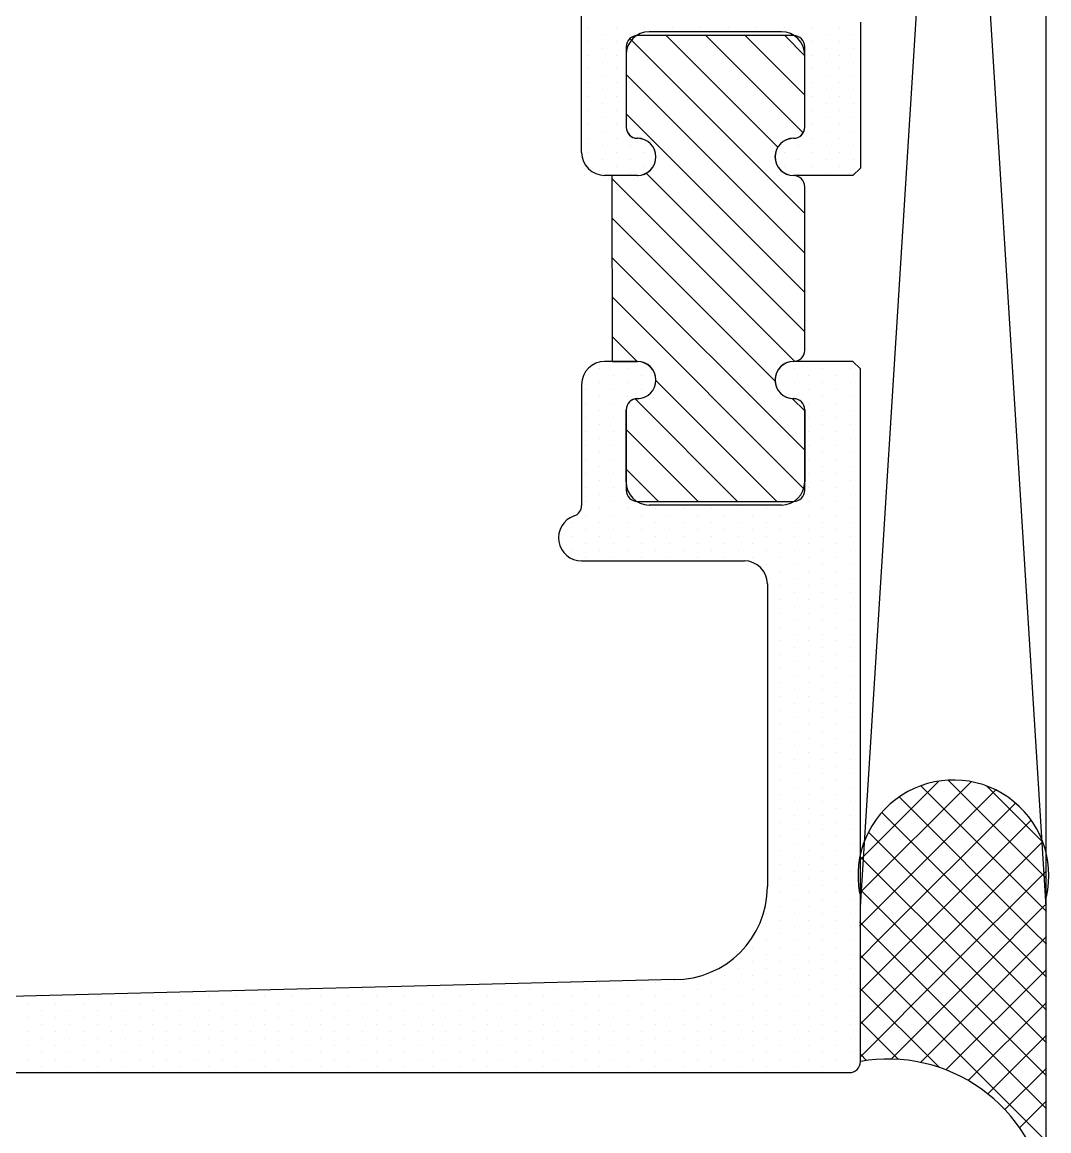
# Model space of a CAD drawing. Header units: inches. Extents: x 3.8 to 36.3, y 0.9 to 43.6.
# Drawn here: x 25.997 to 27.377, y 23.666 to 25.156 of the extents above; entities that cross this region are included whole.
import ezdxf

# ---------------------------------------------------------------- set-up
doc = ezdxf.new("R2010")
doc.units = ezdxf.units.IN
doc.header["$MEASUREMENT"] = 0
for name, color, linetype in [('R-SWTS-DET1', 1, 'Continuous'), ('R-SWTS-DET3', 5, 'Continuous'), ('R-SWTS-PAT1', 5, 'Continuous')]:
    doc.layers.add(name, color=color, linetype=linetype)

msp = doc.modelspace()

# ---------------------------------------------------------------- linework, layer by layer
at = {"layer": 'R-SWTS-DET1', "lineweight": 30}
for p, q in [((26.74864, 24.98092), (26.74864, 25.48408)), ((27.12337, 25.15592), (27.12337, 24.95992)), ((27.01754, 25.14292), (26.83954, 25.14292)), ((26.80854, 25.11192), (26.80854, 25.01492)), ((27.04854, 25.01492), (27.04854, 25.11192)), ((27.12337, 24.95992), (27.11337, 24.94992)), ((26.82354, 24.94992), (26.77964, 24.94992)), ((27.11337, 24.94992), (27.03354, 24.94992)), ((26.82354, 24.69992), (26.77964, 24.69992)), ((27.11337, 24.69992), (27.03354, 24.69992)), ((27.12337, 24.68992), (27.11337, 24.69992)), ((27.12337, 23.75908), (27.12337, 24.68992)), ((26.74864, 24.66892), (26.74864, 24.50641)), ((26.80854, 24.53792), (26.80854, 24.63492)), ((27.04854, 24.63492), (27.04854, 24.53792)), ((27.01754, 24.50692), (26.83954, 24.50692)), ((26.74864, 24.43193), (26.96738, 24.4319)), ((26.99837, 24.4009), (26.99837, 23.99408)), ((26.87337, 23.86908), (25.49838, 23.83408)), ((25.13838, 23.74408), (27.10837, 23.74408))]:
    msp.add_line(p, q, dxfattribs=at)
at = {"layer": 'R-SWTS-DET1'}
for p, q in [((27.03363, 25.13783), (26.82363, 25.13783)), ((26.80863, 25.12283), (26.80863, 25.01483)), ((27.04863, 25.01483), (27.04863, 25.12283)), ((26.78936, 24.94982), (26.78963, 24.69983)), ((26.82363, 24.94983), (26.78963, 24.94983)), ((27.04863, 24.71483), (27.04863, 24.93483)), ((26.78963, 24.69983), (26.82363, 24.69983)), ((26.80863, 24.63483), (26.80863, 24.52683)), ((27.04863, 24.52683), (27.04863, 24.63483)), ((26.82363, 24.51183), (27.03363, 24.51183))]:
    msp.add_line(p, q, dxfattribs=at)
at = {"layer": 'R-SWTS-DET1', "lineweight": 30}
for centre, radius, start, end in [((26.83954, 25.11192), 0.031, 90, 180), ((27.01754, 25.11192), 0.031, 0, 90), ((26.82354, 25.01492), 0.015, 180, 270), ((27.03354, 25.01492), 0.015, 270, 0), ((26.82354, 24.97492), 0.025, 270, 90), ((27.03354, 24.97492), 0.025, 90, 270), ((26.77964, 24.98092), 0.031, 180, 270), ((26.77964, 24.66892), 0.031, 90, 180), ((26.82354, 24.67492), 0.025, 270, 90), ((27.03354, 24.67492), 0.025, 90, 270), ((26.82354, 24.63492), 0.015, 90, 180), ((27.03354, 24.63492), 0.015, 0, 90), ((26.83954, 24.53792), 0.031, 180, 270), ((27.01754, 24.53792), 0.031, 270, 0), ((26.73364, 24.50641), 0.015, 289.03144, 0), ((26.74864, 24.46293), 0.031, 109.03144, 270), ((26.96737, 24.4009), 0.031, 360, 89.99499), ((26.87337, 23.99408), 0.125, 270, 360), ((27.10837, 23.75908), 0.015, 270, 0)]:
    msp.add_arc(centre, radius, start, end, dxfattribs=at)
at = {"layer": 'R-SWTS-DET1'}
for centre, radius, start, end in [((26.82366, 25.1228), 0.01502, 90.08612, 179.91388), ((27.03361, 25.1228), 0.01502, 0.08612, 89.91388), ((26.82366, 25.01485), 0.01502, 180.08612, 269.91388), ((27.03361, 25.01485), 0.01502, 270.08612, 359.91388), ((26.82348, 24.97483), 0.025, 270.35679, 89.64321), ((27.03369, 24.97483), 0.025, 90.1266, 269.8734), ((26.78936, 24.98056), 0.03073, 270, 270.50195), ((27.03361, 24.9348), 0.01502, 0.08612, 89.91388), ((27.03361, 24.71485), 0.01502, 270.08612, 359.91388), ((26.82348, 24.67483), 0.025, 270.35679, 89.64321), ((27.03369, 24.67483), 0.025, 90.1266, 269.8734), ((26.82366, 24.6348), 0.01502, 90.08612, 179.91388), ((27.03361, 24.6348), 0.01502, 0.08612, 89.91388), ((26.82366, 24.52685), 0.01502, 180.08612, 269.91388), ((27.03361, 24.52685), 0.01502, 270.08612, 359.91388)]:
    msp.add_arc(centre, radius, start, end, dxfattribs=at)
at = {"layer": 'R-SWTS-DET3'}
for p, q in [((27.37324, 23.378), (27.37324, 28.71685)), ((27.37324, 23.96685), (27.12324, 27.96685)), ((27.37324, 27.96685), (27.12324, 23.96685))]:
    msp.add_line(p, q, dxfattribs=at)
for centre, radius, start, end in [((27.24837, 24.00908), 0.12825, 347.07251, 190.70596), ((27.16052, 23.54685), 0.21545, 8.97879, 99.92792)]:
    msp.add_arc(centre, radius, start, end, dxfattribs=at)
at = {"layer": 'R-SWTS-PAT1'}
for p, q in [((26.7584, 25.14926), (26.7584, 25.14926)), ((26.77715, 25.13988), (26.77715, 25.13988)), ((26.7959, 25.14926), (26.7959, 25.14926)), ((26.81465, 25.13988), (26.81465, 25.13988)), ((26.8334, 25.14926), (26.8334, 25.14926)), ((27.0124, 24.98796), (26.86253, 25.13783)), ((26.8709, 25.14926), (26.8709, 25.14926)), ((26.9084, 25.14926), (26.9084, 25.14926)), ((27.04641, 25.00698), (26.91556, 25.13783)), ((26.9459, 25.14926), (26.9459, 25.14926)), ((27.04863, 25.05779), (26.9686, 25.13783)), ((26.9834, 25.14926), (26.9834, 25.14926)), ((27.0209, 25.14926), (27.0209, 25.14926)), ((27.04863, 25.11082), (27.02163, 25.13783)), ((27.03965, 25.13988), (27.03965, 25.13988)), ((27.0584, 25.14926), (27.0584, 25.14926)), ((27.07715, 25.13988), (27.07715, 25.13988)), ((27.0959, 25.14926), (27.0959, 25.14926)), ((27.11465, 25.13988), (27.11465, 25.13988)), ((26.7584, 25.13051), (26.7584, 25.13051)), ((26.7959, 25.13051), (26.7959, 25.13051)), ((27.04863, 24.89869), (26.81348, 25.13385)), ((27.0584, 25.13051), (27.0584, 25.13051)), ((27.0959, 25.13051), (27.0959, 25.13051)), ((26.7584, 25.11176), (26.7584, 25.11176)), ((26.77715, 25.12113), (26.77715, 25.12113)), ((26.7959, 25.11176), (26.7959, 25.11176)), ((27.0584, 25.11176), (27.0584, 25.11176)), ((27.07715, 25.12113), (27.07715, 25.12113)), ((27.0959, 25.11176), (27.0959, 25.11176)), ((27.11465, 25.12113), (27.11465, 25.12113)), ((26.77715, 25.10238), (26.77715, 25.10238)), ((27.07715, 25.10238), (27.07715, 25.10238)), ((27.11465, 25.10238), (27.11465, 25.10238)), ((26.7584, 25.09301), (26.7584, 25.09301)), ((26.77715, 25.08363), (26.77715, 25.08363)), ((26.7959, 25.09301), (26.7959, 25.09301)), ((27.04863, 24.84566), (26.80863, 25.08566)), ((27.0584, 25.09301), (27.0584, 25.09301)), ((27.07715, 25.08363), (27.07715, 25.08363)), ((27.0959, 25.09301), (27.0959, 25.09301)), ((27.11465, 25.08363), (27.11465, 25.08363)), ((26.7584, 25.07426), (26.7584, 25.07426)), ((26.77715, 25.06488), (26.77715, 25.06488)), ((26.7959, 25.07426), (26.7959, 25.07426)), ((27.0584, 25.07426), (27.0584, 25.07426)), ((27.07715, 25.06488), (27.07715, 25.06488)), ((27.0959, 25.07426), (27.0959, 25.07426)), ((27.11465, 25.06488), (27.11465, 25.06488)), ((26.7584, 25.05551), (26.7584, 25.05551)), ((26.7959, 25.05551), (26.7959, 25.05551)), ((27.0584, 25.05551), (27.0584, 25.05551)), ((27.0959, 25.05551), (27.0959, 25.05551)), ((26.7584, 25.03676), (26.7584, 25.03676)), ((26.77715, 25.04613), (26.77715, 25.04613)), ((26.7959, 25.03676), (26.7959, 25.03676)), ((27.0584, 25.03676), (27.0584, 25.03676)), ((27.07715, 25.04613), (27.07715, 25.04613)), ((27.0959, 25.03676), (27.0959, 25.03676)), ((27.11465, 25.04613), (27.11465, 25.04613)), ((26.77715, 25.02738), (26.77715, 25.02738)), ((27.04863, 24.79262), (26.80863, 25.03262)), ((27.07715, 25.02738), (27.07715, 25.02738)), ((27.11465, 25.02738), (27.11465, 25.02738)), ((26.7584, 25.01801), (26.7584, 25.01801)), ((26.77715, 25.00863), (26.77715, 25.00863)), ((26.7959, 25.01801), (26.7959, 25.01801)), ((27.0584, 25.01801), (27.0584, 25.01801)), ((27.07715, 25.00863), (27.07715, 25.00863)), ((27.0959, 25.01801), (27.0959, 25.01801)), ((27.11465, 25.00863), (27.11465, 25.00863)), ((26.7584, 24.99926), (26.7584, 24.99926)), ((26.77715, 24.98988), (26.77715, 24.98988)), ((26.7959, 24.99926), (26.7959, 24.99926)), ((26.81465, 24.98988), (26.81465, 24.98988)), ((27.03965, 24.98988), (27.03965, 24.98988)), ((27.0584, 24.99926), (27.0584, 24.99926)), ((27.07715, 24.98988), (27.07715, 24.98988)), ((27.0959, 24.99926), (27.0959, 24.99926)), ((27.11465, 24.98988), (27.11465, 24.98988)), ((26.7584, 24.98051), (26.7584, 24.98051)), ((26.7959, 24.98051), (26.7959, 24.98051)), ((26.8334, 24.98051), (26.8334, 24.98051)), ((27.0209, 24.98051), (27.0209, 24.98051)), ((27.0584, 24.98051), (27.0584, 24.98051)), ((27.0959, 24.98051), (27.0959, 24.98051)), ((26.7584, 24.96176), (26.7584, 24.96176)), ((26.77715, 24.97113), (26.77715, 24.97113)), ((26.7959, 24.96176), (26.7959, 24.96176)), ((26.81465, 24.97113), (26.81465, 24.97113)), ((26.8334, 24.96176), (26.8334, 24.96176)), ((27.0209, 24.96176), (27.0209, 24.96176)), ((27.03965, 24.97113), (27.03965, 24.97113)), ((27.0584, 24.96176), (27.0584, 24.96176)), ((27.07715, 24.97113), (27.07715, 24.97113)), ((27.0959, 24.96176), (27.0959, 24.96176)), ((27.11465, 24.97113), (27.11465, 24.97113)), ((26.77715, 24.95238), (26.77715, 24.95238)), ((27.03527, 24.69992), (26.78937, 24.94582)), ((26.81465, 24.95238), (26.81465, 24.95238)), ((27.04863, 24.73959), (26.83541, 24.95281)), ((27.03965, 24.95238), (27.03965, 24.95238)), ((27.07715, 24.95238), (27.07715, 24.95238)), ((27.11465, 24.95238), (27.11465, 24.95238)), ((27.00867, 24.67349), (26.78943, 24.89273)), ((27.04863, 24.58049), (26.78948, 24.83964)), ((27.04863, 24.52746), (26.78954, 24.78655)), ((26.82323, 24.69983), (26.7896, 24.73346)), ((26.79133, 24.69919), (26.79133, 24.69919)), ((26.82883, 24.69919), (26.82883, 24.69919)), ((27.05383, 24.69919), (27.05383, 24.69919)), ((27.09133, 24.69919), (27.09133, 24.69919)), ((26.75383, 24.68044), (26.75383, 24.68044)), ((26.77258, 24.68981), (26.77258, 24.68981)), ((26.79133, 24.68044), (26.79133, 24.68044)), ((26.81008, 24.68981), (26.81008, 24.68981)), ((26.82883, 24.68044), (26.82883, 24.68044)), ((27.01633, 24.68044), (27.01633, 24.68044)), ((27.03508, 24.68981), (27.03508, 24.68981)), ((27.05383, 24.68044), (27.05383, 24.68044)), ((27.07258, 24.68981), (27.07258, 24.68981)), ((27.09133, 24.68044), (27.09133, 24.68044)), ((27.11008, 24.68981), (27.11008, 24.68981)), ((26.75383, 24.66169), (26.75383, 24.66169)), ((26.77258, 24.67106), (26.77258, 24.67106)), ((26.79133, 24.66169), (26.79133, 24.66169)), ((26.81008, 24.67106), (26.81008, 24.67106)), ((26.82883, 24.66169), (26.82883, 24.66169)), ((26.84758, 24.67106), (26.84758, 24.67106)), ((27.01123, 24.51183), (26.84863, 24.67443)), ((27.01633, 24.66169), (27.01633, 24.66169)), ((27.03508, 24.67106), (27.03508, 24.67106)), ((27.05383, 24.66169), (27.05383, 24.66169)), ((27.07258, 24.67106), (27.07258, 24.67106)), ((27.09133, 24.66169), (27.09133, 24.66169)), ((27.11008, 24.67106), (27.11008, 24.67106)), ((26.77258, 24.65231), (26.77258, 24.65231)), ((26.81008, 24.65231), (26.81008, 24.65231)), ((26.9582, 24.51183), (26.82053, 24.6495)), ((27.04863, 24.63353), (27.0323, 24.64986)), ((27.03508, 24.65231), (27.03508, 24.65231)), ((27.07258, 24.65231), (27.07258, 24.65231)), ((27.11008, 24.65231), (27.11008, 24.65231)), ((26.75383, 24.64294), (26.75383, 24.64294)), ((26.77258, 24.63356), (26.77258, 24.63356)), ((26.79133, 24.64294), (26.79133, 24.64294)), ((27.05383, 24.64294), (27.05383, 24.64294)), ((27.07258, 24.63356), (27.07258, 24.63356)), ((27.09133, 24.64294), (27.09133, 24.64294)), ((27.11008, 24.63356), (27.11008, 24.63356)), ((26.75383, 24.62419), (26.75383, 24.62419)), ((26.79133, 24.62419), (26.79133, 24.62419)), ((27.05383, 24.62419), (27.05383, 24.62419)), ((27.09133, 24.62419), (27.09133, 24.62419)), ((26.75383, 24.60544), (26.75383, 24.60544)), ((26.77258, 24.61481), (26.77258, 24.61481)), ((26.79133, 24.60544), (26.79133, 24.60544)), ((26.90517, 24.51183), (26.80863, 24.60836)), ((27.05383, 24.60544), (27.05383, 24.60544)), ((27.07258, 24.61481), (27.07258, 24.61481)), ((27.09133, 24.60544), (27.09133, 24.60544)), ((27.11008, 24.61481), (27.11008, 24.61481)), ((26.75383, 24.58669), (26.75383, 24.58669)), ((26.77258, 24.59606), (26.77258, 24.59606)), ((26.79133, 24.58669), (26.79133, 24.58669)), ((27.05383, 24.58669), (27.05383, 24.58669)), ((27.07258, 24.59606), (27.07258, 24.59606)), ((27.09133, 24.58669), (27.09133, 24.58669)), ((27.11008, 24.59606), (27.11008, 24.59606)), ((26.77258, 24.57731), (26.77258, 24.57731)), ((27.07258, 24.57731), (27.07258, 24.57731)), ((27.11008, 24.57731), (27.11008, 24.57731)), ((26.75383, 24.56794), (26.75383, 24.56794)), ((26.77258, 24.55856), (26.77258, 24.55856)), ((26.79133, 24.56794), (26.79133, 24.56794)), ((27.05383, 24.56794), (27.05383, 24.56794)), ((27.07258, 24.55856), (27.07258, 24.55856)), ((27.09133, 24.56794), (27.09133, 24.56794)), ((27.11008, 24.55856), (27.11008, 24.55856)), ((26.75383, 24.54919), (26.75383, 24.54919)), ((26.79133, 24.54919), (26.79133, 24.54919)), ((26.85214, 24.51183), (26.80863, 24.55533)), ((27.05383, 24.54919), (27.05383, 24.54919)), ((27.09133, 24.54919), (27.09133, 24.54919)), ((26.75383, 24.53044), (26.75383, 24.53044)), ((26.77258, 24.53981), (26.77258, 24.53981)), ((26.79133, 24.53044), (26.79133, 24.53044)), ((27.05383, 24.53044), (27.05383, 24.53044)), ((27.07258, 24.53981), (27.07258, 24.53981)), ((27.09133, 24.53044), (27.09133, 24.53044)), ((27.11008, 24.53981), (27.11008, 24.53981)), ((26.77258, 24.52106), (26.77258, 24.52106)), ((26.81008, 24.52106), (26.81008, 24.52106)), ((27.07258, 24.52106), (27.07258, 24.52106)), ((27.11008, 24.52106), (27.11008, 24.52106)), ((26.75383, 24.51169), (26.75383, 24.51169)), ((26.77258, 24.50231), (26.77258, 24.50231)), ((26.79133, 24.51169), (26.79133, 24.51169)), ((26.81008, 24.50231), (26.81008, 24.50231)), ((26.84758, 24.50231), (26.84758, 24.50231)), ((26.88508, 24.50231), (26.88508, 24.50231)), ((26.92258, 24.50231), (26.92258, 24.50231)), ((26.96008, 24.50231), (26.96008, 24.50231)), ((26.99758, 24.50231), (26.99758, 24.50231)), ((27.03508, 24.50231), (27.03508, 24.50231)), ((27.05383, 24.51169), (27.05383, 24.51169)), ((27.07258, 24.50231), (27.07258, 24.50231)), ((27.09133, 24.51169), (27.09133, 24.51169)), ((27.11008, 24.50231), (27.11008, 24.50231)), ((26.73508, 24.48356), (26.73508, 24.48356)), ((26.75383, 24.49294), (26.75383, 24.49294)), ((26.77258, 24.48356), (26.77258, 24.48356)), ((26.79133, 24.49294), (26.79133, 24.49294)), ((26.81008, 24.48356), (26.81008, 24.48356)), ((26.82883, 24.49294), (26.82883, 24.49294)), ((26.84758, 24.48356), (26.84758, 24.48356)), ((26.86633, 24.49294), (26.86633, 24.49294)), ((26.88508, 24.48356), (26.88508, 24.48356)), ((26.90383, 24.49294), (26.90383, 24.49294)), ((26.92258, 24.48356), (26.92258, 24.48356)), ((26.94133, 24.49294), (26.94133, 24.49294)), ((26.96008, 24.48356), (26.96008, 24.48356)), ((26.97883, 24.49294), (26.97883, 24.49294)), ((26.99758, 24.48356), (26.99758, 24.48356)), ((27.01633, 24.49294), (27.01633, 24.49294)), ((27.03508, 24.48356), (27.03508, 24.48356)), ((27.05383, 24.49294), (27.05383, 24.49294)), ((27.07258, 24.48356), (27.07258, 24.48356)), ((27.09133, 24.49294), (27.09133, 24.49294)), ((27.11008, 24.48356), (27.11008, 24.48356)), ((26.75383, 24.47419), (26.75383, 24.47419)), ((26.79133, 24.47419), (26.79133, 24.47419)), ((26.82883, 24.47419), (26.82883, 24.47419)), ((26.86633, 24.47419), (26.86633, 24.47419)), ((26.90383, 24.47419), (26.90383, 24.47419)), ((26.94133, 24.47419), (26.94133, 24.47419)), ((26.97883, 24.47419), (26.97883, 24.47419)), ((27.01633, 24.47419), (27.01633, 24.47419)), ((27.05383, 24.47419), (27.05383, 24.47419)), ((27.09133, 24.47419), (27.09133, 24.47419)), ((26.73508, 24.46481), (26.73508, 24.46481)), ((26.75383, 24.45544), (26.75383, 24.45544)), ((26.77258, 24.46481), (26.77258, 24.46481)), ((26.79133, 24.45544), (26.79133, 24.45544)), ((26.81008, 24.46481), (26.81008, 24.46481)), ((26.82883, 24.45544), (26.82883, 24.45544)), ((26.84758, 24.46481), (26.84758, 24.46481)), ((26.86633, 24.45544), (26.86633, 24.45544)), ((26.88508, 24.46481), (26.88508, 24.46481)), ((26.90383, 24.45544), (26.90383, 24.45544)), ((26.92258, 24.46481), (26.92258, 24.46481)), ((26.94133, 24.45544), (26.94133, 24.45544)), ((26.96008, 24.46481), (26.96008, 24.46481)), ((26.97883, 24.45544), (26.97883, 24.45544)), ((26.99758, 24.46481), (26.99758, 24.46481)), ((27.01633, 24.45544), (27.01633, 24.45544)), ((27.03508, 24.46481), (27.03508, 24.46481)), ((27.05383, 24.45544), (27.05383, 24.45544)), ((27.07258, 24.46481), (27.07258, 24.46481)), ((27.09133, 24.45544), (27.09133, 24.45544)), ((27.11008, 24.46481), (27.11008, 24.46481)), ((26.73508, 24.44606), (26.73508, 24.44606)), ((26.77258, 24.44606), (26.77258, 24.44606)), ((26.81008, 24.44606), (26.81008, 24.44606)), ((26.84758, 24.44606), (26.84758, 24.44606)), ((26.88508, 24.44606), (26.88508, 24.44606)), ((26.92258, 24.44606), (26.92258, 24.44606)), ((26.96008, 24.44606), (26.96008, 24.44606)), ((26.99758, 24.44606), (26.99758, 24.44606)), ((27.03508, 24.44606), (27.03508, 24.44606)), ((27.07258, 24.44606), (27.07258, 24.44606)), ((27.11008, 24.44606), (27.11008, 24.44606)), ((26.75383, 24.43669), (26.75383, 24.43669)), ((26.79133, 24.43669), (26.79133, 24.43669)), ((26.82883, 24.43669), (26.82883, 24.43669)), ((26.86633, 24.43669), (26.86633, 24.43669)), ((26.90383, 24.43669), (26.90383, 24.43669)), ((26.94133, 24.43669), (26.94133, 24.43669)), ((26.97883, 24.43669), (26.97883, 24.43669)), ((26.99758, 24.42731), (26.99758, 24.42731)), ((27.01633, 24.43669), (27.01633, 24.43669)), ((27.03508, 24.42731), (27.03508, 24.42731)), ((27.05383, 24.43669), (27.05383, 24.43669)), ((27.07258, 24.42731), (27.07258, 24.42731)), ((27.09133, 24.43669), (27.09133, 24.43669)), ((27.11008, 24.42731), (27.11008, 24.42731)), ((26.99758, 24.40856), (26.99758, 24.40856)), ((27.01633, 24.41794), (27.01633, 24.41794)), ((27.03508, 24.40856), (27.03508, 24.40856)), ((27.05383, 24.41794), (27.05383, 24.41794)), ((27.07258, 24.40856), (27.07258, 24.40856)), ((27.09133, 24.41794), (27.09133, 24.41794)), ((27.11008, 24.40856), (27.11008, 24.40856)), ((27.01633, 24.39919), (27.01633, 24.39919)), ((27.05383, 24.39919), (27.05383, 24.39919)), ((27.09133, 24.39919), (27.09133, 24.39919)), ((27.01633, 24.38044), (27.01633, 24.38044)), ((27.03508, 24.38981), (27.03508, 24.38981)), ((27.05383, 24.38044), (27.05383, 24.38044)), ((27.07258, 24.38981), (27.07258, 24.38981)), ((27.09133, 24.38044), (27.09133, 24.38044)), ((27.11008, 24.38981), (27.11008, 24.38981)), ((27.03508, 24.37106), (27.03508, 24.37106)), ((27.07258, 24.37106), (27.07258, 24.37106)), ((27.11008, 24.37106), (27.11008, 24.37106)), ((27.01633, 24.36169), (27.01633, 24.36169)), ((27.03508, 24.35231), (27.03508, 24.35231)), ((27.05383, 24.36169), (27.05383, 24.36169)), ((27.07258, 24.35231), (27.07258, 24.35231)), ((27.09133, 24.36169), (27.09133, 24.36169)), ((27.11008, 24.35231), (27.11008, 24.35231)), ((27.01633, 24.34294), (27.01633, 24.34294)), ((27.03508, 24.33356), (27.03508, 24.33356)), ((27.05383, 24.34294), (27.05383, 24.34294)), ((27.07258, 24.33356), (27.07258, 24.33356)), ((27.09133, 24.34294), (27.09133, 24.34294)), ((27.11008, 24.33356), (27.11008, 24.33356)), ((27.01633, 24.32419), (27.01633, 24.32419)), ((27.05383, 24.32419), (27.05383, 24.32419)), ((27.09133, 24.32419), (27.09133, 24.32419)), ((27.01633, 24.30544), (27.01633, 24.30544)), ((27.03508, 24.31481), (27.03508, 24.31481)), ((27.05383, 24.30544), (27.05383, 24.30544)), ((27.07258, 24.31481), (27.07258, 24.31481)), ((27.09133, 24.30544), (27.09133, 24.30544)), ((27.11008, 24.31481), (27.11008, 24.31481)), ((27.03508, 24.29606), (27.03508, 24.29606)), ((27.07258, 24.29606), (27.07258, 24.29606)), ((27.11008, 24.29606), (27.11008, 24.29606)), ((27.01633, 24.28669), (27.01633, 24.28669)), ((27.03508, 24.27731), (27.03508, 24.27731)), ((27.05383, 24.28669), (27.05383, 24.28669)), ((27.07258, 24.27731), (27.07258, 24.27731)), ((27.09133, 24.28669), (27.09133, 24.28669)), ((27.11008, 24.27731), (27.11008, 24.27731)), ((27.01633, 24.26794), (27.01633, 24.26794)), ((27.05383, 24.26794), (27.05383, 24.26794)), ((27.09133, 24.26794), (27.09133, 24.26794)), ((27.01633, 24.24919), (27.01633, 24.24919)), ((27.03508, 24.25856), (27.03508, 24.25856)), ((27.05383, 24.24919), (27.05383, 24.24919)), ((27.07258, 24.25856), (27.07258, 24.25856)), ((27.09133, 24.24919), (27.09133, 24.24919)), ((27.11008, 24.25856), (27.11008, 24.25856)), ((27.01633, 24.23044), (27.01633, 24.23044)), ((27.03508, 24.23981), (27.03508, 24.23981)), ((27.05383, 24.23044), (27.05383, 24.23044)), ((27.07258, 24.23981), (27.07258, 24.23981)), ((27.09133, 24.23044), (27.09133, 24.23044)), ((27.11008, 24.23981), (27.11008, 24.23981)), ((27.03508, 24.22106), (27.03508, 24.22106)), ((27.07258, 24.22106), (27.07258, 24.22106)), ((27.11008, 24.22106), (27.11008, 24.22106)), ((27.01633, 24.21169), (27.01633, 24.21169)), ((27.03508, 24.20231), (27.03508, 24.20231)), ((27.05383, 24.21169), (27.05383, 24.21169)), ((27.07258, 24.20231), (27.07258, 24.20231)), ((27.09133, 24.21169), (27.09133, 24.21169)), ((27.11008, 24.20231), (27.11008, 24.20231)), ((27.01633, 24.19294), (27.01633, 24.19294)), ((27.05383, 24.19294), (27.05383, 24.19294)), ((27.09133, 24.19294), (27.09133, 24.19294)), ((27.01633, 24.17419), (27.01633, 24.17419)), ((27.03508, 24.18356), (27.03508, 24.18356)), ((27.05383, 24.17419), (27.05383, 24.17419)), ((27.07258, 24.18356), (27.07258, 24.18356)), ((27.09133, 24.17419), (27.09133, 24.17419)), ((27.11008, 24.18356), (27.11008, 24.18356)), ((27.01633, 24.15544), (27.01633, 24.15544)), ((27.03508, 24.16481), (27.03508, 24.16481)), ((27.05383, 24.15544), (27.05383, 24.15544)), ((27.07258, 24.16481), (27.07258, 24.16481)), ((27.09133, 24.15544), (27.09133, 24.15544)), ((27.11008, 24.16481), (27.11008, 24.16481)), ((27.03508, 24.14606), (27.03508, 24.14606)), ((27.07258, 24.14606), (27.07258, 24.14606)), ((27.11008, 24.14606), (27.11008, 24.14606)), ((27.01633, 24.13669), (27.01633, 24.13669)), ((27.03508, 24.12731), (27.03508, 24.12731)), ((27.05383, 24.13669), (27.05383, 24.13669)), ((27.07258, 24.12731), (27.07258, 24.12731)), ((27.09133, 24.13669), (27.09133, 24.13669)), ((27.11008, 24.12731), (27.11008, 24.12731)), ((27.22872, 24.13581), (27.12173, 24.02882)), ((27.2722, 24.1351), (27.12236, 23.98525)), ((27.20452, 24.1296), (27.36889, 23.96522)), ((27.24118, 24.13713), (27.37337, 24.00493)), ((27.2933, 24.1292), (27.3685, 24.054)), ((27.01633, 24.11794), (27.01633, 24.11794)), ((27.05383, 24.11794), (27.05383, 24.11794)), ((27.09133, 24.11794), (27.09133, 24.11794)), ((27.3053, 24.124), (27.13345, 23.95215)), ((27.17538, 24.11453), (27.35383, 23.93609)), ((27.01633, 24.09919), (27.01633, 24.09919)), ((27.03508, 24.10856), (27.03508, 24.10856)), ((27.05383, 24.09919), (27.05383, 24.09919)), ((27.07258, 24.10856), (27.07258, 24.10856)), ((27.09133, 24.09919), (27.09133, 24.09919)), ((27.11008, 24.10856), (27.11008, 24.10856)), ((27.3319, 24.1064), (27.15105, 23.92556)), ((27.01633, 24.08044), (27.01633, 24.08044)), ((27.03508, 24.08981), (27.03508, 24.08981)), ((27.05383, 24.08044), (27.05383, 24.08044)), ((27.07258, 24.08981), (27.07258, 24.08981)), ((27.09133, 24.08044), (27.09133, 24.08044)), ((27.11008, 24.08981), (27.11008, 24.08981)), ((27.15201, 24.09371), (27.33301, 23.91272)), ((27.35297, 24.08329), (27.17416, 23.90448)), ((27.03508, 24.07106), (27.03508, 24.07106)), ((27.07258, 24.07106), (27.07258, 24.07106)), ((27.11008, 24.07106), (27.11008, 24.07106)), ((27.13414, 24.06739), (27.30668, 23.89485)), ((27.01633, 24.06169), (27.01633, 24.06169)), ((27.03508, 24.05231), (27.03508, 24.05231)), ((27.05383, 24.06169), (27.05383, 24.06169)), ((27.07258, 24.05231), (27.07258, 24.05231)), ((27.09133, 24.06169), (27.09133, 24.06169)), ((27.11008, 24.05231), (27.11008, 24.05231)), ((27.36833, 24.05445), (27.203, 23.88912)), ((27.01633, 24.04294), (27.01633, 24.04294)), ((27.05383, 24.04294), (27.05383, 24.04294)), ((27.09133, 24.04294), (27.09133, 24.04294)), ((27.01633, 24.02419), (27.01633, 24.02419)), ((27.03508, 24.03356), (27.03508, 24.03356)), ((27.05383, 24.02419), (27.05383, 24.02419)), ((27.07258, 24.03356), (27.07258, 24.03356)), ((27.09133, 24.02419), (27.09133, 24.02419)), ((27.11008, 24.03356), (27.11008, 24.03356)), ((27.1227, 24.03464), (27.27393, 23.8834)), ((27.01633, 24.00544), (27.01633, 24.00544)), ((27.03508, 24.01481), (27.03508, 24.01481)), ((27.05383, 24.00544), (27.05383, 24.00544)), ((27.07258, 24.01481), (27.07258, 24.01481)), ((27.09133, 24.00544), (27.09133, 24.00544)), ((27.11008, 24.01481), (27.11008, 24.01481)), ((27.37301, 24.01493), (27.23923, 23.88115)), ((27.03508, 23.99606), (27.03508, 23.99606)), ((27.07258, 23.99606), (27.07258, 23.99606)), ((27.11008, 23.99606), (27.11008, 23.99606)), ((27.12196, 23.99119), (27.23115, 23.88199)), ((26.99758, 23.97731), (26.99758, 23.97731)), ((27.01633, 23.98669), (27.01633, 23.98669)), ((27.03508, 23.97731), (27.03508, 23.97731)), ((27.05383, 23.98669), (27.05383, 23.98669)), ((27.07258, 23.97731), (27.07258, 23.97731)), ((27.09133, 23.98669), (27.09133, 23.98669)), ((27.11008, 23.97731), (27.11008, 23.97731)), ((27.12236, 23.98525), (27.12199, 23.98489)), ((27.01633, 23.96794), (27.01633, 23.96794)), ((27.05383, 23.96794), (27.05383, 23.96794)), ((27.09133, 23.96794), (27.09133, 23.96794)), ((27.36966, 23.96739), (27.29006, 23.88779)), ((27.36889, 23.96522), (27.37337, 23.96074)), ((27.37337, 23.97111), (27.36966, 23.96739)), ((26.99758, 23.95856), (26.99758, 23.95856)), ((27.01633, 23.94919), (27.01633, 23.94919)), ((27.03508, 23.95856), (27.03508, 23.95856)), ((27.05383, 23.94919), (27.05383, 23.94919)), ((27.07258, 23.95856), (27.07258, 23.95856)), ((27.09133, 23.94919), (27.09133, 23.94919)), ((27.11008, 23.95856), (27.11008, 23.95856)), ((27.12223, 23.94672), (27.37337, 23.69557)), ((27.13345, 23.95215), (27.12226, 23.94097)), ((26.99758, 23.93981), (26.99758, 23.93981)), ((27.03508, 23.93981), (27.03508, 23.93981)), ((27.07258, 23.93981), (27.07258, 23.93981)), ((27.11008, 23.93981), (27.11008, 23.93981)), ((27.35383, 23.93609), (27.37337, 23.91654)), ((26.99758, 23.92106), (26.99758, 23.92106)), ((27.01633, 23.93044), (27.01633, 23.93044)), ((27.03508, 23.92106), (27.03508, 23.92106)), ((27.05383, 23.93044), (27.05383, 23.93044)), ((27.07258, 23.92106), (27.07258, 23.92106)), ((27.09133, 23.93044), (27.09133, 23.93044)), ((27.11008, 23.92106), (27.11008, 23.92106)), ((27.15105, 23.92556), (27.12253, 23.89704)), ((27.37337, 23.92691), (27.20428, 23.75781)), ((26.96008, 23.90231), (26.96008, 23.90231)), ((26.97883, 23.91169), (26.97883, 23.91169)), ((26.99758, 23.90231), (26.99758, 23.90231)), ((27.01633, 23.91169), (27.01633, 23.91169)), ((27.03508, 23.90231), (27.03508, 23.90231)), ((27.05383, 23.91169), (27.05383, 23.91169)), ((27.07258, 23.90231), (27.07258, 23.90231)), ((27.09133, 23.91169), (27.09133, 23.91169)), ((27.11008, 23.90231), (27.11008, 23.90231)), ((27.1225, 23.90225), (27.37337, 23.65138)), ((27.17416, 23.90448), (27.1228, 23.85311)), ((27.33301, 23.91272), (27.37337, 23.87235)), ((26.97883, 23.89294), (26.97883, 23.89294)), ((27.01633, 23.89294), (27.01633, 23.89294)), ((27.05383, 23.89294), (27.05383, 23.89294)), ((27.09133, 23.89294), (27.09133, 23.89294)), ((27.203, 23.88912), (27.12307, 23.80919)), ((27.29006, 23.88779), (27.16453, 23.76227)), ((27.30668, 23.89485), (27.37337, 23.82816)), ((26.94133, 23.87419), (26.94133, 23.87419)), ((26.96008, 23.88356), (26.96008, 23.88356)), ((26.97883, 23.87419), (26.97883, 23.87419)), ((26.99758, 23.88356), (26.99758, 23.88356)), ((27.01633, 23.87419), (27.01633, 23.87419)), ((27.03508, 23.88356), (27.03508, 23.88356)), ((27.05383, 23.87419), (27.05383, 23.87419)), ((27.07258, 23.88356), (27.07258, 23.88356)), ((27.09133, 23.87419), (27.09133, 23.87419)), ((27.11008, 23.88356), (27.11008, 23.88356)), ((27.23923, 23.88115), (27.12334, 23.76526)), ((27.23115, 23.88199), (27.37337, 23.73977)), ((27.37337, 23.88272), (27.23839, 23.74774)), ((27.27393, 23.8834), (27.37337, 23.78396)), ((26.73508, 23.86481), (26.73508, 23.86481)), ((26.77258, 23.86481), (26.77258, 23.86481)), ((26.81008, 23.86481), (26.81008, 23.86481)), ((26.84758, 23.86481), (26.84758, 23.86481)), ((26.88508, 23.86481), (26.88508, 23.86481)), ((26.92258, 23.86481), (26.92258, 23.86481)), ((26.96008, 23.86481), (26.96008, 23.86481)), ((26.99758, 23.86481), (26.99758, 23.86481)), ((27.03508, 23.86481), (27.03508, 23.86481)), ((27.07258, 23.86481), (27.07258, 23.86481)), ((27.11008, 23.86481), (27.11008, 23.86481)), ((27.12277, 23.85779), (27.22964, 23.75091)), ((26.02258, 23.84606), (26.02258, 23.84606)), ((26.06008, 23.84606), (26.06008, 23.84606)), ((26.09758, 23.84606), (26.09758, 23.84606)), ((26.13508, 23.84606), (26.13508, 23.84606)), ((26.17258, 23.84606), (26.17258, 23.84606)), ((26.21008, 23.84606), (26.21008, 23.84606)), ((26.24758, 23.84606), (26.24758, 23.84606)), ((26.28508, 23.84606), (26.28508, 23.84606)), ((26.32258, 23.84606), (26.32258, 23.84606)), ((26.34133, 23.85544), (26.34133, 23.85544)), ((26.36008, 23.84606), (26.36008, 23.84606)), ((26.37883, 23.85544), (26.37883, 23.85544)), ((26.39758, 23.84606), (26.39758, 23.84606)), ((26.41633, 23.85544), (26.41633, 23.85544)), ((26.43508, 23.84606), (26.43508, 23.84606)), ((26.45383, 23.85544), (26.45383, 23.85544)), ((26.47258, 23.84606), (26.47258, 23.84606)), ((26.49133, 23.85544), (26.49133, 23.85544)), ((26.51008, 23.84606), (26.51008, 23.84606)), ((26.52883, 23.85544), (26.52883, 23.85544)), ((26.54758, 23.84606), (26.54758, 23.84606)), ((26.56633, 23.85544), (26.56633, 23.85544)), ((26.58508, 23.84606), (26.58508, 23.84606)), ((26.60383, 23.85544), (26.60383, 23.85544)), ((26.62258, 23.84606), (26.62258, 23.84606)), ((26.64133, 23.85544), (26.64133, 23.85544)), ((26.66008, 23.84606), (26.66008, 23.84606)), ((26.67883, 23.85544), (26.67883, 23.85544)), ((26.69758, 23.84606), (26.69758, 23.84606)), ((26.71633, 23.85544), (26.71633, 23.85544)), ((26.73508, 23.84606), (26.73508, 23.84606)), ((26.75383, 23.85544), (26.75383, 23.85544)), ((26.77258, 23.84606), (26.77258, 23.84606)), ((26.79133, 23.85544), (26.79133, 23.85544)), ((26.81008, 23.84606), (26.81008, 23.84606)), ((26.82883, 23.85544), (26.82883, 23.85544)), ((26.84758, 23.84606), (26.84758, 23.84606)), ((26.86633, 23.85544), (26.86633, 23.85544)), ((26.88508, 23.84606), (26.88508, 23.84606)), ((26.90383, 23.85544), (26.90383, 23.85544)), ((26.92258, 23.84606), (26.92258, 23.84606)), ((26.94133, 23.85544), (26.94133, 23.85544)), ((26.96008, 23.84606), (26.96008, 23.84606)), ((26.97883, 23.85544), (26.97883, 23.85544)), ((26.99758, 23.84606), (26.99758, 23.84606)), ((27.01633, 23.85544), (27.01633, 23.85544)), ((27.03508, 23.84606), (27.03508, 23.84606)), ((27.05383, 23.85544), (27.05383, 23.85544)), ((27.07258, 23.84606), (27.07258, 23.84606)), ((27.09133, 23.85544), (27.09133, 23.85544)), ((27.11008, 23.84606), (27.11008, 23.84606)), ((26.00383, 23.83669), (26.00383, 23.83669)), ((26.02258, 23.82731), (26.02258, 23.82731)), ((26.04133, 23.83669), (26.04133, 23.83669)), ((26.06008, 23.82731), (26.06008, 23.82731)), ((26.07883, 23.83669), (26.07883, 23.83669)), ((26.09758, 23.82731), (26.09758, 23.82731)), ((26.11633, 23.83669), (26.11633, 23.83669)), ((26.13508, 23.82731), (26.13508, 23.82731)), ((26.15383, 23.83669), (26.15383, 23.83669)), ((26.17258, 23.82731), (26.17258, 23.82731)), ((26.19133, 23.83669), (26.19133, 23.83669)), ((26.21008, 23.82731), (26.21008, 23.82731)), ((26.22883, 23.83669), (26.22883, 23.83669)), ((26.24758, 23.82731), (26.24758, 23.82731)), ((26.26633, 23.83669), (26.26633, 23.83669)), ((26.28508, 23.82731), (26.28508, 23.82731)), ((26.30383, 23.83669), (26.30383, 23.83669)), ((26.32258, 23.82731), (26.32258, 23.82731)), ((26.34133, 23.83669), (26.34133, 23.83669)), ((26.36008, 23.82731), (26.36008, 23.82731)), ((26.37883, 23.83669), (26.37883, 23.83669)), ((26.39758, 23.82731), (26.39758, 23.82731)), ((26.41633, 23.83669), (26.41633, 23.83669)), ((26.43508, 23.82731), (26.43508, 23.82731)), ((26.45383, 23.83669), (26.45383, 23.83669)), ((26.47258, 23.82731), (26.47258, 23.82731)), ((26.49133, 23.83669), (26.49133, 23.83669)), ((26.51008, 23.82731), (26.51008, 23.82731)), ((26.52883, 23.83669), (26.52883, 23.83669)), ((26.54758, 23.82731), (26.54758, 23.82731)), ((26.56633, 23.83669), (26.56633, 23.83669)), ((26.58508, 23.82731), (26.58508, 23.82731)), ((26.60383, 23.83669), (26.60383, 23.83669)), ((26.62258, 23.82731), (26.62258, 23.82731)), ((26.64133, 23.83669), (26.64133, 23.83669)), ((26.66008, 23.82731), (26.66008, 23.82731)), ((26.67883, 23.83669), (26.67883, 23.83669)), ((26.69758, 23.82731), (26.69758, 23.82731)), ((26.71633, 23.83669), (26.71633, 23.83669)), ((26.73508, 23.82731), (26.73508, 23.82731)), ((26.75383, 23.83669), (26.75383, 23.83669)), ((26.77258, 23.82731), (26.77258, 23.82731)), ((26.79133, 23.83669), (26.79133, 23.83669)), ((26.81008, 23.82731), (26.81008, 23.82731)), ((26.82883, 23.83669), (26.82883, 23.83669)), ((26.84758, 23.82731), (26.84758, 23.82731)), ((26.86633, 23.83669), (26.86633, 23.83669)), ((26.88508, 23.82731), (26.88508, 23.82731)), ((26.90383, 23.83669), (26.90383, 23.83669)), ((26.92258, 23.82731), (26.92258, 23.82731)), ((26.94133, 23.83669), (26.94133, 23.83669)), ((26.96008, 23.82731), (26.96008, 23.82731)), ((26.97883, 23.83669), (26.97883, 23.83669)), ((26.99758, 23.82731), (26.99758, 23.82731)), ((27.01633, 23.83669), (27.01633, 23.83669)), ((27.03508, 23.82731), (27.03508, 23.82731)), ((27.05383, 23.83669), (27.05383, 23.83669)), ((27.07258, 23.82731), (27.07258, 23.82731)), ((27.09133, 23.83669), (27.09133, 23.83669)), ((27.11008, 23.82731), (27.11008, 23.82731)), ((27.37337, 23.83852), (27.26827, 23.73342)), ((26.00383, 23.81794), (26.00383, 23.81794)), ((26.04133, 23.81794), (26.04133, 23.81794)), ((26.07883, 23.81794), (26.07883, 23.81794)), ((26.11633, 23.81794), (26.11633, 23.81794)), ((26.15383, 23.81794), (26.15383, 23.81794)), ((26.19133, 23.81794), (26.19133, 23.81794)), ((26.22883, 23.81794), (26.22883, 23.81794)), ((26.26633, 23.81794), (26.26633, 23.81794)), ((26.30383, 23.81794), (26.30383, 23.81794)), ((26.34133, 23.81794), (26.34133, 23.81794)), ((26.37883, 23.81794), (26.37883, 23.81794)), ((26.41633, 23.81794), (26.41633, 23.81794)), ((26.45383, 23.81794), (26.45383, 23.81794)), ((26.49133, 23.81794), (26.49133, 23.81794)), ((26.52883, 23.81794), (26.52883, 23.81794)), ((26.56633, 23.81794), (26.56633, 23.81794)), ((26.60383, 23.81794), (26.60383, 23.81794)), ((26.64133, 23.81794), (26.64133, 23.81794)), ((26.67883, 23.81794), (26.67883, 23.81794)), ((26.71633, 23.81794), (26.71633, 23.81794)), ((26.75383, 23.81794), (26.75383, 23.81794)), ((26.79133, 23.81794), (26.79133, 23.81794)), ((26.82883, 23.81794), (26.82883, 23.81794)), ((26.86633, 23.81794), (26.86633, 23.81794)), ((26.90383, 23.81794), (26.90383, 23.81794)), ((26.94133, 23.81794), (26.94133, 23.81794)), ((26.97883, 23.81794), (26.97883, 23.81794)), ((27.01633, 23.81794), (27.01633, 23.81794)), ((27.05383, 23.81794), (27.05383, 23.81794)), ((27.09133, 23.81794), (27.09133, 23.81794)), ((27.12304, 23.81332), (27.17451, 23.76185)), ((26.00383, 23.79919), (26.00383, 23.79919)), ((26.02258, 23.80856), (26.02258, 23.80856)), ((26.04133, 23.79919), (26.04133, 23.79919)), ((26.06008, 23.80856), (26.06008, 23.80856)), ((26.07883, 23.79919), (26.07883, 23.79919)), ((26.09758, 23.80856), (26.09758, 23.80856)), ((26.11633, 23.79919), (26.11633, 23.79919)), ((26.13508, 23.80856), (26.13508, 23.80856)), ((26.15383, 23.79919), (26.15383, 23.79919)), ((26.17258, 23.80856), (26.17258, 23.80856)), ((26.19133, 23.79919), (26.19133, 23.79919)), ((26.21008, 23.80856), (26.21008, 23.80856)), ((26.22883, 23.79919), (26.22883, 23.79919)), ((26.24758, 23.80856), (26.24758, 23.80856)), ((26.26633, 23.79919), (26.26633, 23.79919)), ((26.28508, 23.80856), (26.28508, 23.80856)), ((26.30383, 23.79919), (26.30383, 23.79919)), ((26.32258, 23.80856), (26.32258, 23.80856)), ((26.34133, 23.79919), (26.34133, 23.79919)), ((26.36008, 23.80856), (26.36008, 23.80856)), ((26.37883, 23.79919), (26.37883, 23.79919)), ((26.39758, 23.80856), (26.39758, 23.80856)), ((26.41633, 23.79919), (26.41633, 23.79919)), ((26.43508, 23.80856), (26.43508, 23.80856)), ((26.45383, 23.79919), (26.45383, 23.79919)), ((26.47258, 23.80856), (26.47258, 23.80856)), ((26.49133, 23.79919), (26.49133, 23.79919)), ((26.51008, 23.80856), (26.51008, 23.80856)), ((26.52883, 23.79919), (26.52883, 23.79919)), ((26.54758, 23.80856), (26.54758, 23.80856)), ((26.56633, 23.79919), (26.56633, 23.79919)), ((26.58508, 23.80856), (26.58508, 23.80856)), ((26.60383, 23.79919), (26.60383, 23.79919)), ((26.62258, 23.80856), (26.62258, 23.80856)), ((26.64133, 23.79919), (26.64133, 23.79919)), ((26.66008, 23.80856), (26.66008, 23.80856)), ((26.67883, 23.79919), (26.67883, 23.79919)), ((26.69758, 23.80856), (26.69758, 23.80856)), ((26.71633, 23.79919), (26.71633, 23.79919)), ((26.73508, 23.80856), (26.73508, 23.80856)), ((26.75383, 23.79919), (26.75383, 23.79919)), ((26.77258, 23.80856), (26.77258, 23.80856)), ((26.79133, 23.79919), (26.79133, 23.79919)), ((26.81008, 23.80856), (26.81008, 23.80856)), ((26.82883, 23.79919), (26.82883, 23.79919)), ((26.84758, 23.80856), (26.84758, 23.80856)), ((26.86633, 23.79919), (26.86633, 23.79919)), ((26.88508, 23.80856), (26.88508, 23.80856)), ((26.90383, 23.79919), (26.90383, 23.79919)), ((26.92258, 23.80856), (26.92258, 23.80856)), ((26.94133, 23.79919), (26.94133, 23.79919)), ((26.96008, 23.80856), (26.96008, 23.80856)), ((26.97883, 23.79919), (26.97883, 23.79919)), ((26.99758, 23.80856), (26.99758, 23.80856)), ((27.01633, 23.79919), (27.01633, 23.79919)), ((27.03508, 23.80856), (27.03508, 23.80856)), ((27.05383, 23.79919), (27.05383, 23.79919)), ((27.07258, 23.80856), (27.07258, 23.80856)), ((27.09133, 23.79919), (27.09133, 23.79919)), ((27.11008, 23.80856), (27.11008, 23.80856)), ((26.02258, 23.78981), (26.02258, 23.78981)), ((26.06008, 23.78981), (26.06008, 23.78981)), ((26.09758, 23.78981), (26.09758, 23.78981)), ((26.13508, 23.78981), (26.13508, 23.78981)), ((26.17258, 23.78981), (26.17258, 23.78981)), ((26.21008, 23.78981), (26.21008, 23.78981)), ((26.24758, 23.78981), (26.24758, 23.78981)), ((26.28508, 23.78981), (26.28508, 23.78981)), ((26.32258, 23.78981), (26.32258, 23.78981)), ((26.36008, 23.78981), (26.36008, 23.78981)), ((26.39758, 23.78981), (26.39758, 23.78981)), ((26.43508, 23.78981), (26.43508, 23.78981)), ((26.47258, 23.78981), (26.47258, 23.78981)), ((26.51008, 23.78981), (26.51008, 23.78981)), ((26.54758, 23.78981), (26.54758, 23.78981)), ((26.58508, 23.78981), (26.58508, 23.78981)), ((26.62258, 23.78981), (26.62258, 23.78981)), ((26.66008, 23.78981), (26.66008, 23.78981)), ((26.69758, 23.78981), (26.69758, 23.78981)), ((26.73508, 23.78981), (26.73508, 23.78981)), ((26.77258, 23.78981), (26.77258, 23.78981)), ((26.81008, 23.78981), (26.81008, 23.78981)), ((26.84758, 23.78981), (26.84758, 23.78981)), ((26.88508, 23.78981), (26.88508, 23.78981)), ((26.92258, 23.78981), (26.92258, 23.78981)), ((26.96008, 23.78981), (26.96008, 23.78981)), ((26.99758, 23.78981), (26.99758, 23.78981)), ((27.03508, 23.78981), (27.03508, 23.78981)), ((27.07258, 23.78981), (27.07258, 23.78981)), ((27.11008, 23.78981), (27.11008, 23.78981)), ((27.37337, 23.79433), (27.29457, 23.71552)), ((26.00383, 23.78044), (26.00383, 23.78044)), ((26.02258, 23.77106), (26.02258, 23.77106)), ((26.04133, 23.78044), (26.04133, 23.78044)), ((26.06008, 23.77106), (26.06008, 23.77106)), ((26.07883, 23.78044), (26.07883, 23.78044)), ((26.09758, 23.77106), (26.09758, 23.77106)), ((26.11633, 23.78044), (26.11633, 23.78044)), ((26.13508, 23.77106), (26.13508, 23.77106)), ((26.15383, 23.78044), (26.15383, 23.78044)), ((26.17258, 23.77106), (26.17258, 23.77106)), ((26.19133, 23.78044), (26.19133, 23.78044)), ((26.21008, 23.77106), (26.21008, 23.77106)), ((26.22883, 23.78044), (26.22883, 23.78044)), ((26.24758, 23.77106), (26.24758, 23.77106)), ((26.26633, 23.78044), (26.26633, 23.78044)), ((26.28508, 23.77106), (26.28508, 23.77106)), ((26.30383, 23.78044), (26.30383, 23.78044)), ((26.32258, 23.77106), (26.32258, 23.77106)), ((26.34133, 23.78044), (26.34133, 23.78044)), ((26.36008, 23.77106), (26.36008, 23.77106)), ((26.37883, 23.78044), (26.37883, 23.78044)), ((26.39758, 23.77106), (26.39758, 23.77106)), ((26.41633, 23.78044), (26.41633, 23.78044)), ((26.43508, 23.77106), (26.43508, 23.77106)), ((26.45383, 23.78044), (26.45383, 23.78044)), ((26.47258, 23.77106), (26.47258, 23.77106)), ((26.49133, 23.78044), (26.49133, 23.78044)), ((26.51008, 23.77106), (26.51008, 23.77106)), ((26.52883, 23.78044), (26.52883, 23.78044)), ((26.54758, 23.77106), (26.54758, 23.77106)), ((26.56633, 23.78044), (26.56633, 23.78044)), ((26.58508, 23.77106), (26.58508, 23.77106)), ((26.60383, 23.78044), (26.60383, 23.78044)), ((26.62258, 23.77106), (26.62258, 23.77106)), ((26.64133, 23.78044), (26.64133, 23.78044)), ((26.66008, 23.77106), (26.66008, 23.77106)), ((26.67883, 23.78044), (26.67883, 23.78044)), ((26.69758, 23.77106), (26.69758, 23.77106)), ((26.71633, 23.78044), (26.71633, 23.78044)), ((26.73508, 23.77106), (26.73508, 23.77106)), ((26.75383, 23.78044), (26.75383, 23.78044)), ((26.77258, 23.77106), (26.77258, 23.77106)), ((26.79133, 23.78044), (26.79133, 23.78044)), ((26.81008, 23.77106), (26.81008, 23.77106)), ((26.82883, 23.78044), (26.82883, 23.78044)), ((26.84758, 23.77106), (26.84758, 23.77106)), ((26.86633, 23.78044), (26.86633, 23.78044)), ((26.88508, 23.77106), (26.88508, 23.77106)), ((26.90383, 23.78044), (26.90383, 23.78044)), ((26.92258, 23.77106), (26.92258, 23.77106)), ((26.94133, 23.78044), (26.94133, 23.78044)), ((26.96008, 23.77106), (26.96008, 23.77106)), ((26.97883, 23.78044), (26.97883, 23.78044)), ((26.99758, 23.77106), (26.99758, 23.77106)), ((27.01633, 23.78044), (27.01633, 23.78044)), ((27.03508, 23.77106), (27.03508, 23.77106)), ((27.05383, 23.78044), (27.05383, 23.78044)), ((27.07258, 23.77106), (27.07258, 23.77106)), ((27.09133, 23.78044), (27.09133, 23.78044)), ((27.11008, 23.77106), (27.11008, 23.77106)), ((27.12331, 23.76886), (27.13179, 23.76038)), ((26.00383, 23.76169), (26.00383, 23.76169)), ((26.02258, 23.75231), (26.02258, 23.75231)), ((26.04133, 23.76169), (26.04133, 23.76169)), ((26.06008, 23.75231), (26.06008, 23.75231)), ((26.07883, 23.76169), (26.07883, 23.76169)), ((26.09758, 23.75231), (26.09758, 23.75231)), ((26.11633, 23.76169), (26.11633, 23.76169)), ((26.13508, 23.75231), (26.13508, 23.75231)), ((26.15383, 23.76169), (26.15383, 23.76169)), ((26.17258, 23.75231), (26.17258, 23.75231)), ((26.19133, 23.76169), (26.19133, 23.76169)), ((26.21008, 23.75231), (26.21008, 23.75231)), ((26.22883, 23.76169), (26.22883, 23.76169)), ((26.24758, 23.75231), (26.24758, 23.75231)), ((26.26633, 23.76169), (26.26633, 23.76169)), ((26.28508, 23.75231), (26.28508, 23.75231)), ((26.30383, 23.76169), (26.30383, 23.76169)), ((26.32258, 23.75231), (26.32258, 23.75231)), ((26.34133, 23.76169), (26.34133, 23.76169)), ((26.36008, 23.75231), (26.36008, 23.75231)), ((26.37883, 23.76169), (26.37883, 23.76169)), ((26.39758, 23.75231), (26.39758, 23.75231)), ((26.41633, 23.76169), (26.41633, 23.76169)), ((26.43508, 23.75231), (26.43508, 23.75231)), ((26.45383, 23.76169), (26.45383, 23.76169)), ((26.47258, 23.75231), (26.47258, 23.75231)), ((26.49133, 23.76169), (26.49133, 23.76169)), ((26.51008, 23.75231), (26.51008, 23.75231)), ((26.52883, 23.76169), (26.52883, 23.76169)), ((26.54758, 23.75231), (26.54758, 23.75231)), ((26.56633, 23.76169), (26.56633, 23.76169)), ((26.58508, 23.75231), (26.58508, 23.75231)), ((26.60383, 23.76169), (26.60383, 23.76169)), ((26.62258, 23.75231), (26.62258, 23.75231)), ((26.64133, 23.76169), (26.64133, 23.76169)), ((26.66008, 23.75231), (26.66008, 23.75231)), ((26.67883, 23.76169), (26.67883, 23.76169)), ((26.69758, 23.75231), (26.69758, 23.75231)), ((26.71633, 23.76169), (26.71633, 23.76169)), ((26.73508, 23.75231), (26.73508, 23.75231)), ((26.75383, 23.76169), (26.75383, 23.76169)), ((26.77258, 23.75231), (26.77258, 23.75231)), ((26.79133, 23.76169), (26.79133, 23.76169)), ((26.81008, 23.75231), (26.81008, 23.75231)), ((26.82883, 23.76169), (26.82883, 23.76169)), ((26.84758, 23.75231), (26.84758, 23.75231)), ((26.86633, 23.76169), (26.86633, 23.76169)), ((26.88508, 23.75231), (26.88508, 23.75231)), ((26.90383, 23.76169), (26.90383, 23.76169)), ((26.92258, 23.75231), (26.92258, 23.75231)), ((26.94133, 23.76169), (26.94133, 23.76169)), ((26.96008, 23.75231), (26.96008, 23.75231)), ((26.97883, 23.76169), (26.97883, 23.76169)), ((26.99758, 23.75231), (26.99758, 23.75231)), ((27.01633, 23.76169), (27.01633, 23.76169)), ((27.03508, 23.75231), (27.03508, 23.75231)), ((27.05383, 23.76169), (27.05383, 23.76169)), ((27.07258, 23.75231), (27.07258, 23.75231)), ((27.09133, 23.76169), (27.09133, 23.76169)), ((27.11008, 23.75231), (27.11008, 23.75231)), ((27.37337, 23.75014), (27.31758, 23.69434)), ((27.37337, 23.70594), (27.33736, 23.66993))]:
    msp.add_line(p, q, dxfattribs=at)

doc.saveas('drawing.dxf')
